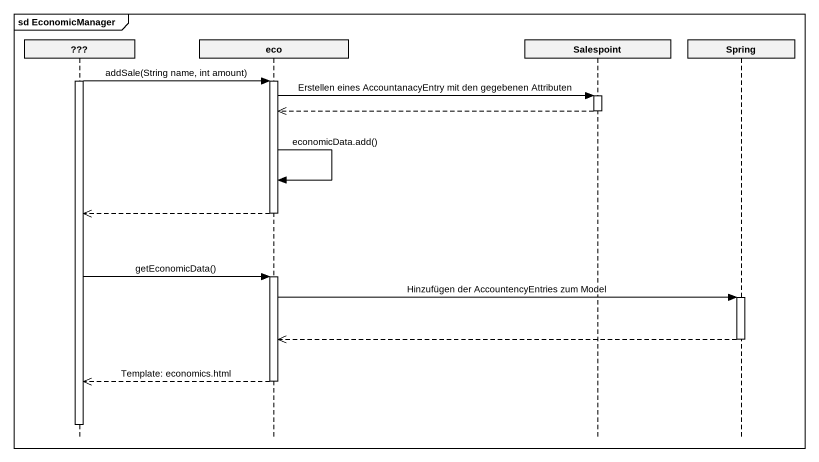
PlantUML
@startuml
mainframe sd EconomicManager
hide footbox
participant "???" as object1
participant eco
participant Salespoint
participant Spring

activate object1
object1 -> eco : addSale(String name, int amount)
activate eco
eco -> Salespoint : Erstellen eines AccountanacyEntry mit den gegebenen Attributen
activate Salespoint
Salespoint -->> eco
deactivate Salespoint
eco -> eco : economicData.add()
eco -->> object1
deactivate eco
object1 -> eco : getEconomicData()
activate eco
eco -> Spring : Hinzufügen der AccountencyEntries zum Model
activate Spring
Spring -->> eco
deactivate Spring
eco -->> object1 : Template: economics.html
deactivate eco
deactivate object1
@enduml
